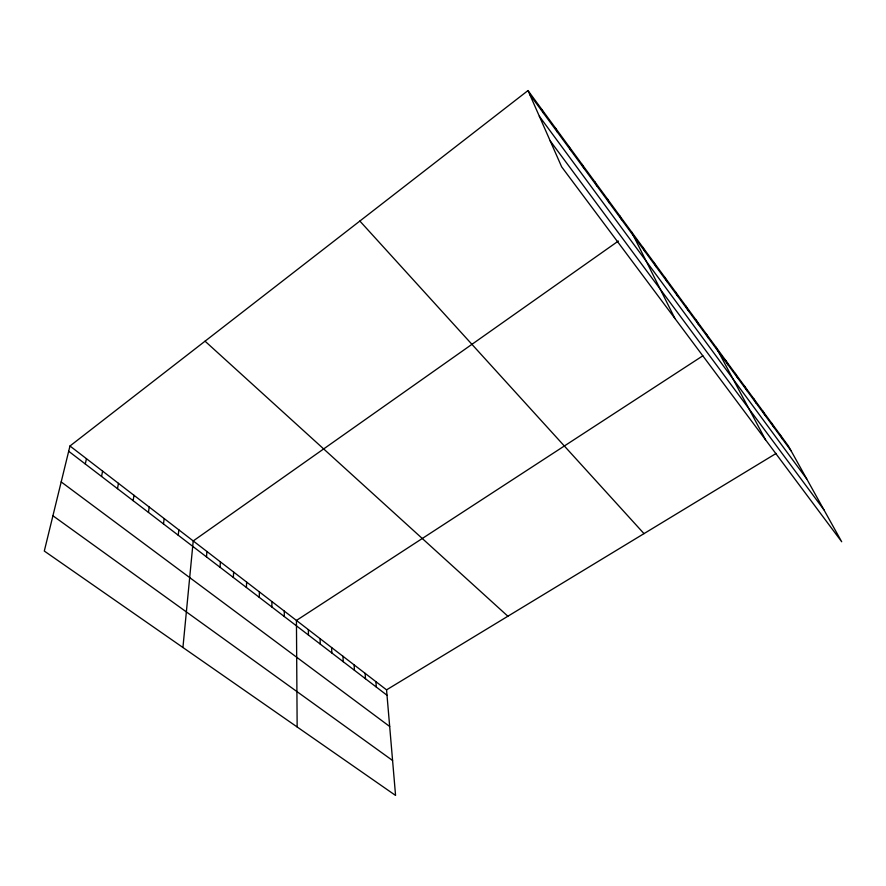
<?xml version="1.0" encoding="UTF-8"?>
<svg xmlns="http://www.w3.org/2000/svg" width="886" height="886" viewBox="0 0 886 886"><rect width="100%" height="100%" fill="white"/><g stroke="black" fill="none" stroke-linecap="round" stroke-linejoin="round"><path stroke-width="1.33" d="M284.273 616.512L284.295 611.096M271.869 606.999L271.958 601.594M259.255 597.33L259.41 591.926M246.408 587.484L246.629 582.08M233.339 577.473L233.638 572.068M220.038 567.273L220.404 561.879M206.493 556.895L206.936 551.502M182.926 647.489L193.226 540.947L618.362 241.036M178.23 535.233L178.839 529.861M163.478 523.925L164.176 518.565M148.449 512.396L149.225 507.047M133.121 500.645L133.996 495.318M117.484 488.662L118.458 483.346M101.547 476.446L102.61 471.142M85.277 463.976L86.451 458.704M69.972 446.001L44.3 551.048L395.566 795.44L386.551 689.862L69.972 446.001L528.012 90.56L788.396 445.99L841.7 541.756L561.646 166.834L528.012 90.56M702.842 355.807L296.433 620.444L297.153 726.963M386.551 689.862L776.158 453.422M52.927 515.763L392.587 760.498M61.189 481.918L389.685 726.487M68.687 451.262L387.016 695.266M205.043 341.188L507.877 616.235M359.86 221.046L644 533.627M550.184 140.863L823.914 509.793M539.352 116.287L806.736 478.938M529.662 94.304L791.098 450.83M779.935 434.428L782.604 439.257M771.307 422.666L773.954 427.462M762.525 410.672L765.15 415.445M753.576 398.456L756.168 403.208M744.45 386.008L747.031 390.737M735.158 373.327L737.706 378.023M725.689 360.403L728.203 365.076M716.043 347.223L765.57 439.833M706.197 333.778L708.645 338.397M696.152 320.079L698.567 324.653M685.908 306.102L688.289 310.632M675.464 291.837L677.801 296.334M664.799 277.285L667.103 281.737M653.923 262.433L656.172 266.841M642.815 247.272L645.019 251.635M631.474 231.789L674.966 318.539M619.535 215.486L621.64 219.739M607.331 198.829L609.38 203.027M594.849 181.796L596.843 185.927M582.091 164.386L584.018 168.44M569.033 146.567L570.905 150.554M555.677 128.326L557.471 132.236M541.999 109.665L543.727 113.497M375.919 681.666L376.328 687.071M365.11 673.338L365.475 678.754M354.123 664.888L354.444 670.292M342.971 656.282L343.225 661.698M331.619 647.544L331.829 652.96M320.09 638.662L320.234 644.078M308.361 629.625L308.45 635.04"/></g></svg>
